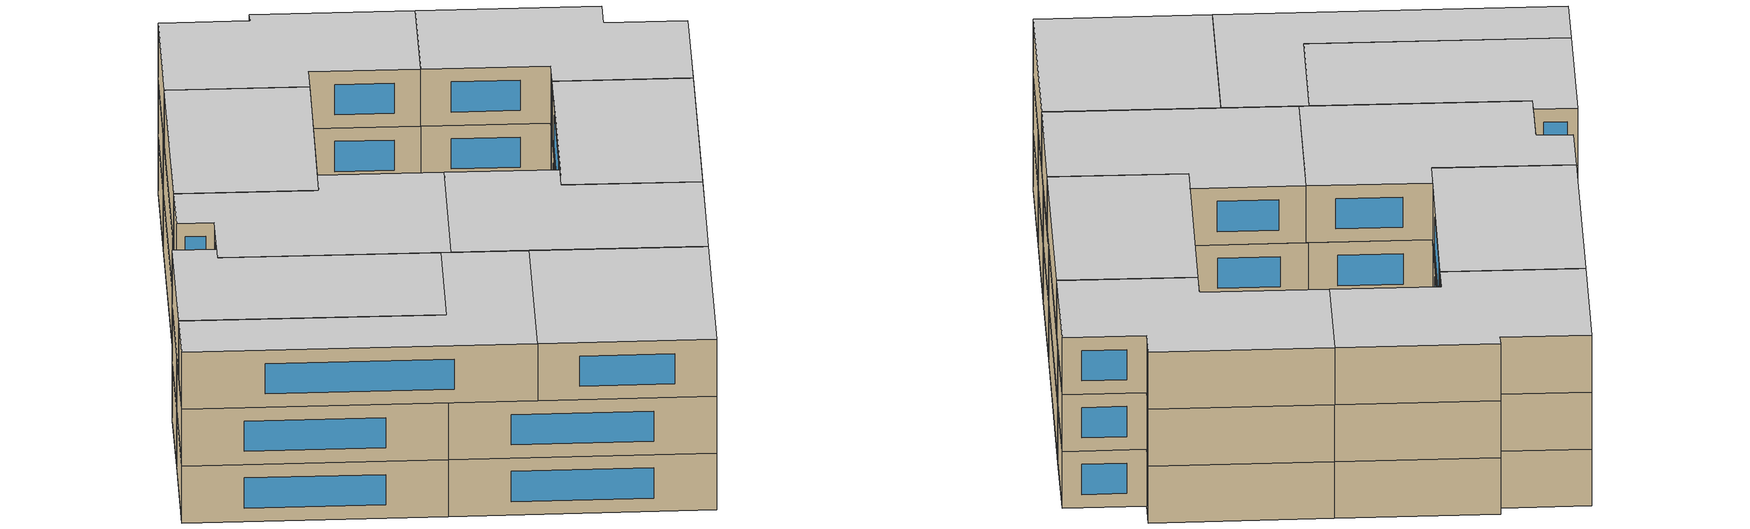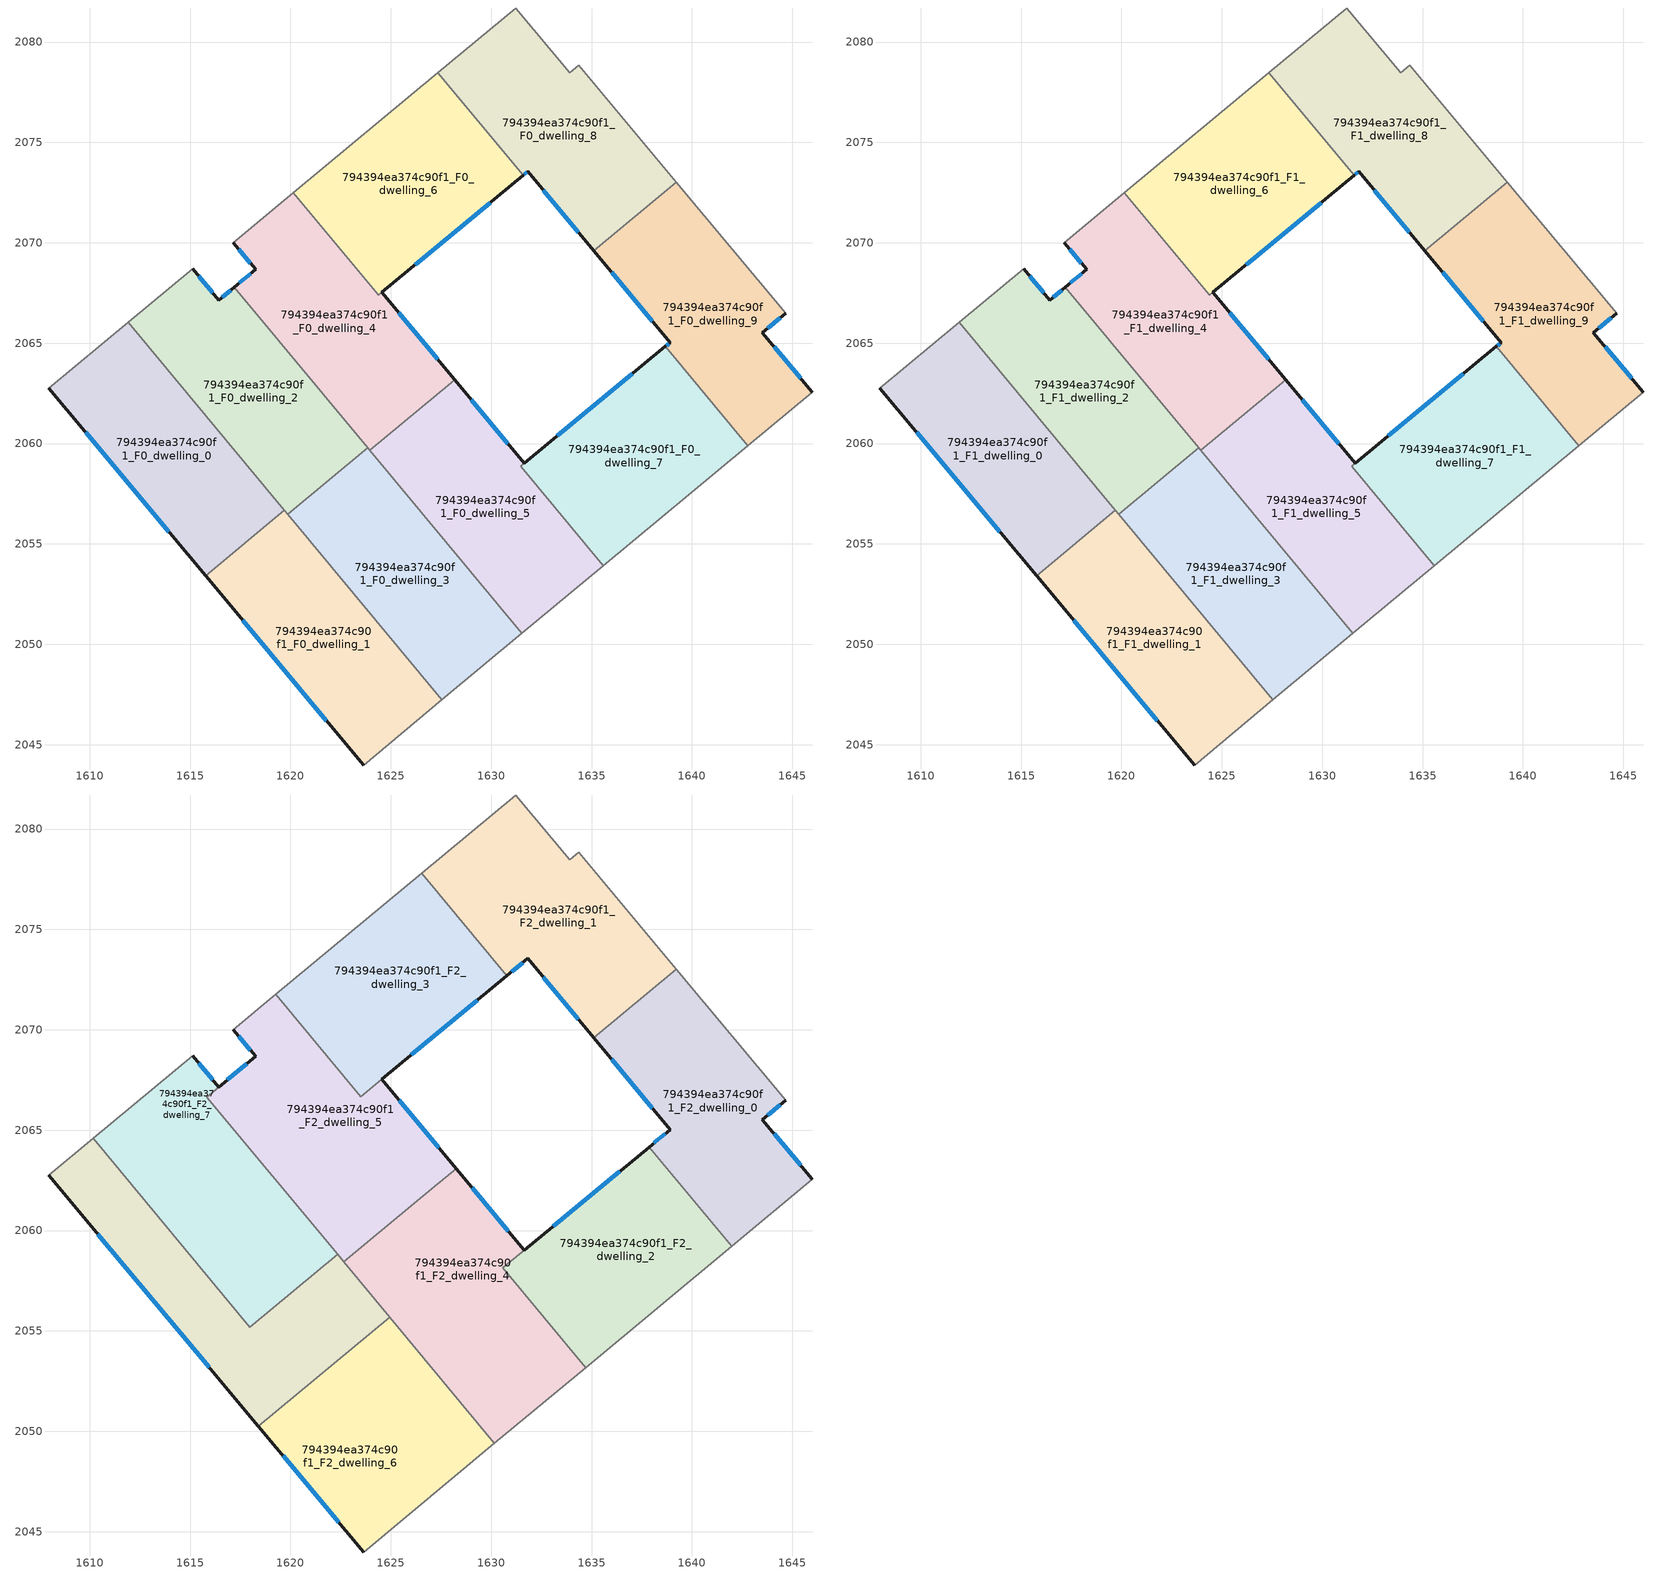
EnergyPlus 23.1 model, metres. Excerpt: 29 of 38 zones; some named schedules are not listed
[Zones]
794394ea374c90f1_F0_dwelling_0
 floor ground (EU_floor_Construction): 1611.92,2066.04 1619.7,2056.67 1615.78,2053.41 1607.96,2062.76 z0
 wall outside (EU_wall_Construction): 1607.96,2062.76 1615.78,2053.41 z0:3
 wall to 794394ea374c90f1_F0_dwelling_1 (EU_wall_Construction): 1615.78,2053.41 1619.7,2056.67 z0:3
 wall adiabatic (EU_wall_Construction): 1611.92,2066.04 1607.96,2062.76 z0:3
 wall to 794394ea374c90f1_F0_dwelling_2 (EU_wall_Construction): 1619.7,2056.67 1611.92,2066.04 z0:3
 window (EU_Window_Construction): 1609.8,2060.56 1613.94,2055.6 z0.7:2.3
794394ea374c90f1_F0_dwelling_1
 floor ground (EU_floor_Construction): 1619.7,2056.67 1627.54,2047.23 1623.64,2043.99 1615.78,2053.41 z0
 wall outside (EU_wall_Construction): 1615.78,2053.41 1623.64,2043.99 z0:3
 wall adiabatic (EU_wall_Construction): 1623.64,2043.99 1627.54,2047.23 z0:3
 wall to 794394ea374c90f1_F0_dwelling_3 (EU_wall_Construction): 1627.54,2047.23 1619.86,2056.48 z0:3
 wall to 794394ea374c90f1_F0_dwelling_2 (EU_wall_Construction): 1619.86,2056.48 1619.7,2056.67 z0:3
 window (EU_Window_Construction): 1617.62,2051.2 1621.8,2046.2 z0.7:2.3
794394ea374c90f1_F0_dwelling_2
 floor ground (EU_floor_Construction): 1617.21,2067.79 1623.85,2059.8 1619.86,2056.48 1611.92,2066.04 1615.12,2068.71 1616.43,2067.14 z0
 wall outside (EU_wall_Construction): 1617.21,2067.79 1616.43,2067.14 1615.12,2068.71 z0:3
 wall adiabatic (EU_wall_Construction): 1615.12,2068.71 1611.92,2066.04 z0:3
 wall to 794394ea374c90f1_F0_dwelling_3 (EU_wall_Construction): 1619.86,2056.48 1623.85,2059.8 z0:3
 wall to 794394ea374c90f1_F0_dwelling_4 (EU_wall_Construction): 1623.85,2059.8 1617.21,2067.79 z0:3
 window (EU_Window_Construction): 1616.12,2067.51 1615.43,2068.34 / 1617.03,2067.64 1616.61,2067.29 z0.7:2.3
794394ea374c90f1_F0_dwelling_3
 floor ground (EU_floor_Construction): 1623.85,2059.8 1631.53,2050.54 1627.54,2047.23 1619.86,2056.48 z0
 wall adiabatic (EU_wall_Construction): 1627.54,2047.23 1631.53,2050.54 z0:3
 wall to 794394ea374c90f1_F0_dwelling_5 (EU_wall_Construction): 1631.54,2050.54 1623.96,2059.66 z0:3
 wall to 794394ea374c90f1_F0_dwelling_4 (EU_wall_Construction): 1623.96,2059.66 1623.85,2059.8 z0:3
794394ea374c90f1_F0_dwelling_4
 floor ground (EU_floor_Construction): 1624.55,2067.54 1628.18,2063.17 1628.01,2063.03 1623.96,2059.66 1617.21,2067.79 1618.27,2068.67 1617.15,2070 1620.15,2072.49 1624.38,2067.4 z0
 wall outside (EU_wall_Construction): 1617.15,2070 1618.27,2068.67 1617.21,2067.79 / 1628.18,2063.17 1624.55,2067.54 z0:3
 wall adiabatic (EU_wall_Construction): 1620.15,2072.49 1617.15,2070 z0:3
 wall to 794394ea374c90f1_F0_dwelling_6 (EU_wall_Construction): 1624.55,2067.54 1624.38,2067.4 1620.15,2072.49 z0:3
 wall to 794394ea374c90f1_F0_dwelling_5 (EU_wall_Construction): 1628.01,2063.03 1628.18,2063.17 / 1623.96,2059.66 1628.01,2063.02 z0:3
 window (EU_Window_Construction): 1618.02,2068.47 1617.46,2068 / 1617.42,2069.69 1618,2068.99 / 1627.33,2064.2 1625.41,2066.51 z0.7:2.3
794394ea374c90f1_F0_dwelling_5
 floor ground (EU_floor_Construction): 1631.64,2059.01 1631.47,2058.87 1635.59,2053.91 1631.53,2050.54 1623.96,2059.66 1628.01,2063.02 1628.19,2063.17 z0
 wall outside (EU_wall_Construction): 1631.64,2059.01 1628.19,2063.17 z0:3
 wall to 794394ea374c90f1_F0_dwelling_7 (EU_wall_Construction): 1635.59,2053.91 1631.47,2058.87 1631.64,2059.01 z0:3
 wall adiabatic (EU_wall_Construction): 1631.53,2050.54 1635.59,2053.91 z0:3
 window (EU_Window_Construction): 1630.83,2059.99 1629,2062.19 z0.7:2.3
794394ea374c90f1_F0_dwelling_6
 floor ground (EU_floor_Construction): 1627.35,2078.48 1631.59,2073.37 1624.56,2067.54 1624.38,2067.4 1620.15,2072.49 z0
 wall outside (EU_wall_Construction): 1624.56,2067.54 1631.59,2073.37 z0:3
 wall adiabatic (EU_wall_Construction): 1627.35,2078.48 1620.15,2072.49 z0:3
 wall to 794394ea374c90f1_F0_dwelling_8 (EU_wall_Construction): 1631.59,2073.37 1627.35,2078.48 z0:3
 window (EU_Window_Construction): 1626.21,2068.91 1629.94,2072 z0.7:2.3
794394ea374c90f1_F0_dwelling_7
 floor ground (EU_floor_Construction): 1638.68,2064.83 1642.79,2059.89 1635.59,2053.91 1631.47,2058.87 z0
 wall outside (EU_wall_Construction): 1638.68,2064.83 1631.64,2059.01 z0:3
 wall to 794394ea374c90f1_F0_dwelling_9 (EU_wall_Construction): 1642.79,2059.89 1638.68,2064.83 z0:3
 wall adiabatic (EU_wall_Construction): 1635.59,2053.91 1642.79,2059.89 z0:3
 window (EU_Window_Construction): 1637.03,2063.47 1633.29,2060.38 z0.7:2.3
794394ea374c90f1_F0_dwelling_8
 floor ground (EU_floor_Construction): 1634.36,2078.84 1639.23,2073.01 1635.11,2069.59 1631.82,2073.55 1631.59,2073.37 1627.35,2078.48 1631.23,2081.7 1633.92,2078.47 z0
 wall outside (EU_wall_Construction): 1631.59,2073.37 1631.82,2073.55 1635.11,2069.59 z0:3
 wall to 794394ea374c90f1_F0_dwelling_9 (EU_wall_Construction): 1635.11,2069.59 1639.23,2073.01 z0:3
 wall adiabatic (EU_wall_Construction): 1639.23,2073.01 1634.36,2078.84 1633.92,2078.47 1631.23,2081.7 1627.35,2078.48 z0:3
 window (EU_Window_Construction): 1632.59,2072.62 1634.34,2070.52 / 1631.65,2073.41 1631.77,2073.51 z0.7:2.3
794394ea374c90f1_F0_dwelling_9
 floor ground (EU_floor_Construction): 1644.68,2066.48 1643.51,2065.51 1645.99,2062.55 1642.79,2059.89 1638.68,2064.83 1638.91,2065.03 1635.11,2069.59 1639.23,2073.01 z0
 wall outside (EU_wall_Construction): 1635.11,2069.59 1638.91,2065.03 1638.68,2064.83 / 1645.99,2062.55 1643.51,2065.51 1644.68,2066.48 z0:3
 wall adiabatic (EU_wall_Construction): 1642.79,2059.89 1645.99,2062.55 / 1644.68,2066.48 1639.23,2073.01 z0:3
 window (EU_Window_Construction): 1638.86,2064.98 1638.73,2064.88 / 1636,2068.52 1638.02,2066.1 / 1643.79,2065.74 1644.41,2066.26 / 1645.41,2063.24 1644.09,2064.82 z0.7:2.3
794394ea374c90f1_F1_dwelling_0
 floor to 794394ea374c90f1_F0_dwelling_0 (EU_floor_Construction): 1611.92,2066.04 1619.7,2056.67 1615.78,2053.41 1607.96,2062.76 z3
 wall outside (EU_wall_Construction): 1607.96,2062.76 1615.78,2053.41 z3:6
 wall to 794394ea374c90f1_F1_dwelling_1 (EU_wall_Construction): 1615.78,2053.41 1619.7,2056.67 z3:6
 wall adiabatic (EU_wall_Construction): 1611.92,2066.04 1607.96,2062.76 z3:6
 wall to 794394ea374c90f1_F1_dwelling_2 (EU_wall_Construction): 1619.7,2056.67 1611.92,2066.04 z3:6
 window (EU_Window_Construction): 1609.8,2060.56 1613.94,2055.6 z3.7:5.3
794394ea374c90f1_F1_dwelling_1
 floor to 794394ea374c90f1_F0_dwelling_1 (EU_floor_Construction): 1619.7,2056.67 1627.54,2047.23 1623.64,2043.99 1615.78,2053.41 z3
 wall outside (EU_wall_Construction): 1615.78,2053.41 1623.64,2043.99 z3:6
 wall adiabatic (EU_wall_Construction): 1623.64,2043.99 1627.54,2047.23 z3:6
 wall to 794394ea374c90f1_F1_dwelling_3 (EU_wall_Construction): 1627.54,2047.23 1619.86,2056.48 z3:6
 wall to 794394ea374c90f1_F1_dwelling_2 (EU_wall_Construction): 1619.86,2056.48 1619.7,2056.67 z3:6
 window (EU_Window_Construction): 1617.62,2051.2 1621.8,2046.2 z3.7:5.3
794394ea374c90f1_F1_dwelling_2
 floor to 794394ea374c90f1_F0_dwelling_2 (EU_floor_Construction): 1617.21,2067.79 1623.85,2059.8 1619.86,2056.48 1611.92,2066.04 1615.12,2068.71 1616.43,2067.14 z3
 wall outside (EU_wall_Construction): 1617.21,2067.79 1616.43,2067.14 1615.12,2068.71 z3:6
 wall adiabatic (EU_wall_Construction): 1615.12,2068.71 1611.92,2066.04 z3:6
 wall to 794394ea374c90f1_F1_dwelling_3 (EU_wall_Construction): 1619.86,2056.48 1623.85,2059.8 z3:6
 wall to 794394ea374c90f1_F1_dwelling_4 (EU_wall_Construction): 1623.85,2059.8 1617.21,2067.79 z3:6
 window (EU_Window_Construction): 1616.12,2067.51 1615.43,2068.34 / 1617.03,2067.64 1616.61,2067.29 z3.7:5.3
794394ea374c90f1_F1_dwelling_3
 floor to 794394ea374c90f1_F0_dwelling_3 (EU_floor_Construction): 1623.85,2059.8 1631.53,2050.54 1627.54,2047.23 1619.86,2056.48 z3
 wall adiabatic (EU_wall_Construction): 1627.54,2047.23 1631.53,2050.54 z3:6
 wall to 794394ea374c90f1_F1_dwelling_5 (EU_wall_Construction): 1631.54,2050.54 1623.96,2059.66 z3:6
 wall to 794394ea374c90f1_F1_dwelling_4 (EU_wall_Construction): 1623.96,2059.66 1623.85,2059.8 z3:6
794394ea374c90f1_F1_dwelling_4
 floor to 794394ea374c90f1_F0_dwelling_4 (EU_floor_Construction): 1624.55,2067.54 1628.18,2063.17 1628.01,2063.03 1623.96,2059.66 1617.21,2067.79 1618.27,2068.67 1617.15,2070 1620.15,2072.49 1624.38,2067.4 z3
 wall outside (EU_wall_Construction): 1617.15,2070 1618.27,2068.67 1617.21,2067.79 / 1628.18,2063.17 1624.55,2067.54 z3:6
 wall adiabatic (EU_wall_Construction): 1620.15,2072.49 1617.15,2070 z3:6
 wall to 794394ea374c90f1_F1_dwelling_6 (EU_wall_Construction): 1624.55,2067.54 1624.38,2067.4 1620.15,2072.49 z3:6
 wall to 794394ea374c90f1_F1_dwelling_5 (EU_wall_Construction): 1628.01,2063.03 1628.18,2063.17 / 1623.96,2059.66 1628.01,2063.02 z3:6
 window (EU_Window_Construction): 1618.02,2068.47 1617.46,2068 / 1617.42,2069.69 1618,2068.99 / 1627.33,2064.2 1625.41,2066.51 z3.7:5.3
794394ea374c90f1_F1_dwelling_5
 floor to 794394ea374c90f1_F0_dwelling_5 (EU_floor_Construction): 1631.64,2059.01 1631.47,2058.87 1635.59,2053.91 1631.53,2050.54 1623.96,2059.66 1628.01,2063.02 1628.19,2063.17 z3
 wall outside (EU_wall_Construction): 1631.64,2059.01 1628.19,2063.17 z3:6
 wall to 794394ea374c90f1_F1_dwelling_7 (EU_wall_Construction): 1635.59,2053.91 1631.47,2058.87 1631.64,2059.01 z3:6
 wall adiabatic (EU_wall_Construction): 1631.53,2050.54 1635.59,2053.91 z3:6
 window (EU_Window_Construction): 1630.83,2059.99 1629,2062.19 z3.7:5.3
794394ea374c90f1_F1_dwelling_6
 floor to 794394ea374c90f1_F0_dwelling_6 (EU_floor_Construction): 1627.35,2078.48 1631.59,2073.37 1624.38,2067.4 1620.15,2072.49 z3
 wall outside (EU_wall_Construction): 1624.56,2067.54 1631.59,2073.37 z3:6
 wall adiabatic (EU_wall_Construction): 1627.35,2078.48 1620.15,2072.49 z3:6
 wall to 794394ea374c90f1_F1_dwelling_8 (EU_wall_Construction): 1631.59,2073.37 1627.35,2078.48 z3:6
 window (EU_Window_Construction): 1626.21,2068.91 1629.94,2072 z3.7:5.3
 ceiling adiabatic (EU_roof_Construction): 1630.78,2072.69 1626.53,2077.8 1620.15,2072.49 1624.38,2067.4 z6
794394ea374c90f1_F1_dwelling_7
 floor to 794394ea374c90f1_F0_dwelling_7 (EU_floor_Construction): 1638.68,2064.83 1642.79,2059.89 1635.59,2053.91 1631.47,2058.87 z3
 wall outside (EU_wall_Construction): 1638.68,2064.83 1631.64,2059.01 z3:6
 wall to 794394ea374c90f1_F1_dwelling_9 (EU_wall_Construction): 1642.79,2059.89 1638.68,2064.83 z3:6
 wall adiabatic (EU_wall_Construction): 1635.59,2053.91 1642.79,2059.89 z3:6
 window (EU_Window_Construction): 1637.03,2063.47 1633.29,2060.38 z3.7:5.3
794394ea374c90f1_F1_dwelling_8
 floor to 794394ea374c90f1_F0_dwelling_8 (EU_floor_Construction): 1634.36,2078.84 1639.23,2073.01 1635.11,2069.59 1631.82,2073.55 1631.59,2073.37 1627.35,2078.48 1631.23,2081.7 1633.92,2078.47 z3
 wall outside (EU_wall_Construction): 1631.59,2073.37 1631.82,2073.55 1635.11,2069.59 z3:6
 wall to 794394ea374c90f1_F1_dwelling_9 (EU_wall_Construction): 1635.11,2069.59 1639.23,2073.01 z3:6
 wall adiabatic (EU_wall_Construction): 1639.23,2073.01 1634.36,2078.84 1633.92,2078.47 1631.23,2081.7 1627.35,2078.48 z3:6
 window (EU_Window_Construction): 1632.59,2072.62 1634.34,2070.52 / 1631.65,2073.41 1631.77,2073.51 z3.7:5.3
794394ea374c90f1_F1_dwelling_9
 floor to 794394ea374c90f1_F0_dwelling_9 (EU_floor_Construction): 1644.68,2066.48 1643.51,2065.51 1645.99,2062.55 1642.79,2059.89 1638.68,2064.83 1638.91,2065.03 1635.11,2069.59 1639.23,2073.01 z3
 wall outside (EU_wall_Construction): 1635.11,2069.59 1638.91,2065.03 1638.68,2064.83 / 1645.99,2062.55 1643.51,2065.51 1644.68,2066.48 z3:6
 wall adiabatic (EU_wall_Construction): 1642.79,2059.89 1645.99,2062.55 / 1644.68,2066.48 1639.23,2073.01 z3:6
 window (EU_Window_Construction): 1638.86,2064.98 1638.73,2064.88 / 1636,2068.52 1638.02,2066.1 / 1643.79,2065.74 1644.41,2066.26 / 1645.41,2063.24 1644.09,2064.82 z3.7:5.3
794394ea374c90f1_F2_dwelling_0
 floor to 794394ea374c90f1_F1_dwelling_9 (EU_floor_Construction): 1644.68,2066.48 1643.51,2065.51 1645.99,2062.55 1642.79,2059.89 1638.68,2064.83 1638.91,2065.03 1635.11,2069.59 1639.23,2073.01 z6
 floor to 794394ea374c90f1_F1_dwelling_8 (EU_floor_Construction): 1639.21,2073.03 1639.23,2073.01 1635.11,2069.59 1635.1,2069.61 z6
 floor to 794394ea374c90f1_F1_dwelling_7 (EU_floor_Construction): 1638.68,2064.83 1642.79,2059.89 1641.97,2059.21 1637.86,2064.16 z6
 wall outside (EU_wall_Construction): 1645.99,2062.55 1643.51,2065.51 1644.68,2066.48 / 1635.1,2069.61 1638.91,2065.03 1637.86,2064.16 z6:9
 wall adiabatic (EU_wall_Construction): 1641.97,2059.21 1645.99,2062.55 / 1644.68,2066.48 1639.21,2073.03 z6:9
 wall to 794394ea374c90f1_F2_dwelling_2 (EU_wall_Construction): 1637.86,2064.16 1641.97,2059.21 z6:9
 wall to 794394ea374c90f1_F2_dwelling_1 (EU_wall_Construction): 1639.21,2073.03 1635.1,2069.61 z6:9
 window (EU_Window_Construction): 1645.41,2063.24 1644.09,2064.82 / 1638.66,2064.82 1638.11,2064.36 / 1635.99,2068.53 1638.02,2066.1 / 1643.79,2065.74 1644.41,2066.26 z6.7:8.3
 ceiling to 794394ea374c90f1_F3_dwelling_0 (EU_floor_Construction): 1645.99,2062.55 1643.51,2065.51 1644.68,2066.48 1639.21,2073.03 1635.1,2069.61 1638.91,2065.03 1637.86,2064.16 1641.97,2059.21 z9
794394ea374c90f1_F2_dwelling_1
 floor to 794394ea374c90f1_F1_dwelling_8 (EU_floor_Construction): 1634.36,2078.84 1639.21,2073.03 1635.1,2069.61 1631.82,2073.55 1631.59,2073.37 1627.35,2078.48 1631.23,2081.7 1633.92,2078.47 z6
 floor to 794394ea374c90f1_F1_dwelling_6 (EU_floor_Construction): 1627.35,2078.48 1631.59,2073.37 1630.78,2072.69 1626.53,2077.8 z6
 wall outside (EU_wall_Construction): 1630.78,2072.69 1631.82,2073.55 1635.1,2069.61 z6:9
 wall to 794394ea374c90f1_F2_dwelling_3 (EU_wall_Construction): 1626.53,2077.8 1630.78,2072.69 z6:9
 wall adiabatic (EU_wall_Construction): 1639.21,2073.03 1634.36,2078.84 1633.92,2078.47 1631.23,2081.7 1626.53,2077.8 z6:9
 window (EU_Window_Construction): 1632.59,2072.63 1634.33,2070.54 / 1631.02,2072.89 1631.58,2073.35 z6.7:8.3
 ceiling to 794394ea374c90f1_F3_dwelling_1 (EU_floor_Construction): 1639.21,2073.03 1634.36,2078.84 1633.92,2078.47 1631.23,2081.7 1626.53,2077.8 1630.78,2072.69 1631.82,2073.55 1635.1,2069.61 z9
794394ea374c90f1_F2_dwelling_2
 floor to 794394ea374c90f1_F1_dwelling_7 (EU_floor_Construction): 1637.86,2064.16 1641.97,2059.21 1635.59,2053.91 1631.47,2058.87 z6
 floor to 794394ea374c90f1_F1_dwelling_5 (EU_floor_Construction): 1631.47,2058.87 1635.59,2053.91 1634.7,2053.17 1630.58,2058.14 z6
 wall outside (EU_wall_Construction): 1637.86,2064.16 1631.64,2059.01 z6:9
 wall adiabatic (EU_wall_Construction): 1634.7,2053.17 1641.97,2059.21 z6:9
 wall to 794394ea374c90f1_F2_dwelling_4 (EU_wall_Construction): 1631.64,2059.01 1630.58,2058.14 1634.7,2053.17 z6:9
 window (EU_Window_Construction): 1636.4,2062.95 1633.1,2060.22 z6.7:8.3
 ceiling to 794394ea374c90f1_F3_dwelling_2 (EU_floor_Construction): 1641.97,2059.21 1637.86,2064.16 1630.58,2058.14 1634.7,2053.17 z9
794394ea374c90f1_F2_dwelling_3
 floor to 794394ea374c90f1_F1_dwelling_4 (EU_floor_Construction): 1620.15,2072.49 1624.38,2067.4 1623.5,2066.67 1619.27,2071.76 z6
 floor adiabatic (EU_floor_Construction): 1626.53,2077.8 1630.78,2072.69 1624.38,2067.4 1620.15,2072.49 z6
 wall outside (EU_wall_Construction): 1624.56,2067.54 1630.78,2072.69 z6:9
 wall adiabatic (EU_wall_Construction): 1626.53,2077.8 1619.27,2071.76 z6:9
 wall to 794394ea374c90f1_F2_dwelling_5 (EU_wall_Construction): 1623.5,2066.67 1624.55,2067.54 / 1619.27,2071.76 1623.49,2066.67 z6:9
 window (EU_Window_Construction): 1626.02,2068.75 1629.32,2071.48 z6.7:8.3
 ceiling to 794394ea374c90f1_F3_dwelling_3 (EU_floor_Construction): 1630.78,2072.69 1626.53,2077.8 1619.27,2071.76 1623.49,2066.67 z9
794394ea374c90f1_F2_dwelling_4
 floor to 794394ea374c90f1_F1_dwelling_3 (EU_floor_Construction): 1624.03,2059.58 1631.53,2050.54 1630.16,2049.4 1622.66,2058.44 z6
 floor to 794394ea374c90f1_F1_dwelling_5 (EU_floor_Construction): 1631.64,2059.01 1630.58,2058.14 1634.7,2053.17 1631.53,2050.54 1624.03,2059.58 1628.25,2063.09 z6
 wall outside (EU_wall_Construction): 1631.64,2059.01 1628.26,2063.08 z6:9
 wall adiabatic (EU_wall_Construction): 1630.16,2049.4 1634.7,2053.17 z6:9
 wall to 794394ea374c90f1_F2_dwelling_6 (EU_wall_Construction): 1624.94,2055.69 1630.16,2049.4 z6:9
 wall to 794394ea374c90f1_F2_dwelling_5 (EU_wall_Construction): 1627.19,2062.21 1622.66,2058.44 / 1628.25,2063.09 1627.2,2062.21 z6:9
 wall to 794394ea374c90f1_F2_dwelling_8 (EU_wall_Construction): 1622.66,2058.44 1624.94,2055.69 z6:9
 window (EU_Window_Construction): 1630.85,2059.97 1629.05,2062.13 z6.7:8.3
 ceiling to 794394ea374c90f1_F3_dwelling_4 (EU_floor_Construction): 1634.7,2053.17 1630.58,2058.14 1631.64,2059.01 1628.26,2063.08 1622.66,2058.44 1630.16,2049.4 z9
794394ea374c90f1_F2_dwelling_5
 floor to 794394ea374c90f1_F1_dwelling_4 (EU_floor_Construction): 1624.55,2067.54 1628.18,2063.17 1628.01,2063.03 1623.96,2059.66 1617.21,2067.79 1618.27,2068.67 1617.15,2070 1619.27,2071.76 1623.5,2066.67 1624.38,2067.4 z6
 floor to 794394ea374c90f1_F1_dwelling_2 (EU_floor_Construction): 1617.21,2067.79 1623.85,2059.8 1622.48,2058.66 1615.84,2066.65 z6
 floor to 794394ea374c90f1_F1_dwelling_5 (EU_floor_Construction): 1628.19,2063.17 1628.25,2063.09 1624.03,2059.58 1623.96,2059.66 1628.01,2063.02 z6
 floor to 794394ea374c90f1_F1_dwelling_3 (EU_floor_Construction): 1623.85,2059.8 1624.03,2059.58 1622.66,2058.44 1622.48,2058.66 z6
 wall outside (EU_wall_Construction): 1617.15,2070 1618.27,2068.67 1616.43,2067.14 / 1628.25,2063.09 1624.55,2067.54 z6:9
 wall adiabatic (EU_wall_Construction): 1619.27,2071.76 1617.15,2070 z6:9
 wall to 794394ea374c90f1_F2_dwelling_7 (EU_wall_Construction): 1616.43,2067.14 1615.84,2066.65 1622.35,2058.81 z6:9
 wall to 794394ea374c90f1_F2_dwelling_8 (EU_wall_Construction): 1622.35,2058.81 1622.66,2058.44 z6:9
 window (EU_Window_Construction): 1617.42,2069.69 1618,2068.99 / 1627.38,2064.13 1625.42,2066.49 / 1617.83,2068.31 1616.86,2067.5 z6.7:8.3
 ceiling to 794394ea374c90f1_F3_dwelling_5 (EU_floor_Construction): 1628.25,2063.09 1624.55,2067.54 1623.5,2066.67 1619.27,2071.76 1617.15,2070 1618.27,2068.67 1615.84,2066.65 1622.66,2058.44 z9
794394ea374c90f1_F2_dwelling_6
 floor to 794394ea374c90f1_F1_dwelling_1 (EU_floor_Construction): 1622.32,2053.52 1627.54,2047.23 1623.64,2043.99 1618.4,2050.26 z6
 floor to 794394ea374c90f1_F1_dwelling_3 (EU_floor_Construction): 1624.94,2055.69 1630.16,2049.4 1627.54,2047.23 1622.32,2053.52 z6
 wall outside (EU_wall_Construction): 1618.4,2050.26 1623.64,2043.99 z6:9
 wall to 794394ea374c90f1_F2_dwelling_8 (EU_wall_Construction): 1624.94,2055.69 1618.4,2050.26 z6:9
 wall adiabatic (EU_wall_Construction): 1623.64,2043.99 1630.16,2049.4 z6:9
 window (EU_Window_Construction): 1619.63,2048.79 1622.41,2045.46 z6.7:8.3
 ceiling to 794394ea374c90f1_F3_dwelling_6 (EU_floor_Construction): 1630.16,2049.4 1624.94,2055.69 1618.4,2050.26 1623.64,2043.99 z9
794394ea374c90f1_F2_dwelling_7
 floor to 794394ea374c90f1_F1_dwelling_2 (EU_floor_Construction): 1616.43,2067.14 1615.84,2066.65 1622.35,2058.81 1619.73,2056.63 1611.92,2066.04 1615.12,2068.71 z6
 floor to 794394ea374c90f1_F1_dwelling_0 (EU_floor_Construction): 1611.92,2066.04 1619.7,2056.67 1617.96,2055.22 1610.17,2064.59 z6
 floor to 794394ea374c90f1_F1_dwelling_1 (EU_floor_Construction): 1619.7,2056.67 1619.73,2056.63 1617.98,2055.18 1617.96,2055.22 z6
 wall outside (EU_wall_Construction): 1616.43,2067.14 1615.12,2068.71 z6:9
 wall adiabatic (EU_wall_Construction): 1615.12,2068.71 1610.17,2064.59 z6:9
 wall to 794394ea374c90f1_F2_dwelling_8 (EU_wall_Construction): 1610.17,2064.59 1617.98,2055.18 1622.35,2058.81 z6:9
 window (EU_Window_Construction): 1616.12,2067.51 1615.43,2068.34 z6.7:8.3
 ceiling to 794394ea374c90f1_F3_dwelling_7 (EU_floor_Construction): 1622.35,2058.81 1615.84,2066.65 1616.43,2067.14 1615.12,2068.71 1610.17,2064.59 1617.98,2055.18 z9
794394ea374c90f1_F2_dwelling_8
 floor to 794394ea374c90f1_F1_dwelling_0 (EU_floor_Construction): 1610.17,2064.59 1617.96,2055.22 1615.78,2053.41 1607.96,2062.76 z6
 floor to 794394ea374c90f1_F1_dwelling_1 (EU_floor_Construction): 1619.73,2056.63 1622.32,2053.52 1618.4,2050.26 1615.78,2053.41 1617.96,2055.22 1617.98,2055.18 z6
 floor to 794394ea374c90f1_F1_dwelling_3 (EU_floor_Construction): 1622.48,2058.66 1624.94,2055.69 1622.32,2053.52 1619.86,2056.48 z6
 floor to 794394ea374c90f1_F1_dwelling_2 (EU_floor_Construction): 1622.35,2058.81 1622.48,2058.66 1619.86,2056.48 1619.73,2056.63 z6
 wall outside (EU_wall_Construction): 1607.96,2062.76 1618.4,2050.26 z6:9
 wall adiabatic (EU_wall_Construction): 1610.17,2064.59 1607.96,2062.76 z6:9
 window (EU_Window_Construction): 1610.41,2059.82 1615.95,2053.2 z6.7:8.3
 ceiling to 794394ea374c90f1_F3_dwelling_8 (EU_floor_Construction): 1624.94,2055.69 1622.35,2058.81 1617.98,2055.18 1610.17,2064.59 1607.96,2062.76 1618.4,2050.26 z9
[Building]
EU S2 Campaign: North Axis=0; Terrain=City; Solar Distribution=FullExterior
[Site:Location]
Budapest.Ferenc.Liszt.Intl.AP: Latitude=47.437; Longitude=19.256; Time Zone=1; Elevation=185
[SizingPeriod:WeatherFileDays]
AnnualSizingPeriod: Begin Month=1; Begin Day of Month=1; End Month=12; End Day of Month=31; Day of Week for Start Day=Monday; Use Weather File Daylight Saving Period=No; Use Weather File Rain and Snow Indicators=No
[MATERIAL]
EU_InternalMass_Material: Roughness=MediumRough; Thickness=0.1; Conductivity=1; Density=1800; Specific Heat=900; Thermal Absorptance=0.9; Solar Absorptance=0.7; Visible Absorptance=0.7
[MATERIAL:NOMASS] Roughness=MediumRough; Thermal Absorptance=0.9; Solar Absorptance=0.7; Visible Absorptance=0.7
Name | Thermal Resistance
EU_wall_NoMass | 0.832559
EU_roof_NoMass | 1.39638
EU_floor_NoMass | 0.872794
[WINDOWMATERIAL:SIMPLEGLAZINGSYSTEM]
EU_Window_SimpleGlazing: UFactor=2.79869; Solar Heat Gain Coefficient=0.75; Visible Transmittance=0.75
[CONSTRUCTION]
EU_wall_Construction: EU_wall_NoMass
EU_roof_Construction: EU_roof_NoMass
EU_floor_Construction: EU_floor_NoMass
EU_Window_Construction: EU_Window_SimpleGlazing
EU_InternalMass_Construction: EU_InternalMass_Material
[ZONE] Type=1; Multiplier=1; Ceiling Height=autocalculate; Floor Area=autocalculate; Part of Total Floor Area=Yes
Name | Volume
794394ea374c90f1_F0_dwelling_0; 794394ea374c90f1_F1_dwelling_0 | 187.271
794394ea374c90f1_F2_dwelling_0 | 208.094
794394ea374c90f1_F0_dwelling_1; 794394ea374c90f1_F1_dwelling_1 | 187.288
794394ea374c90f1_F2_dwelling_1 | 208.108
794394ea374c90f1_F0_dwelling_2; 794394ea374c90f1_F1_dwelling_2 | 187.292
794394ea374c90f1_F2_dwelling_2 | 182.578
794394ea374c90f1_F0_dwelling_3; 794394ea374c90f1_F1_dwelling_3 | 187.308
794394ea374c90f1_F2_dwelling_3 | 187.926
794394ea374c90f1_F0_dwelling_4; 794394ea374c90f1_F1_dwelling_4 | 191.056
794394ea374c90f1_F2_dwelling_4 | 229.909
794394ea374c90f1_F0_dwelling_5; 794394ea374c90f1_F1_dwelling_5 | 190.942
794394ea374c90f1_F2_dwelling_5 | 227.186
794394ea374c90f1_F0_dwelling_6 | 186.253
794394ea374c90f1_F1_dwelling_6 | 186.19
794394ea374c90f1_F2_dwelling_6 | 208.115
794394ea374c90f1_F0_dwelling_7; 794394ea374c90f1_F1_dwelling_7 | 180.864
794394ea374c90f1_F2_dwelling_7 | 212.817
794394ea374c90f1_F0_dwelling_8; 794394ea374c90f1_F1_dwelling_8 | 187.283
794394ea374c90f1_F2_dwelling_8 | 208.084
794394ea374c90f1_F0_dwelling_9; 794394ea374c90f1_F1_dwelling_9 | 187.28
[INTERNALMASS] Construction=EU_InternalMass_Construction
Name | Zone or ZoneList | Surface Area
794394ea374c90f1_F0_dwelling_0_EU_InternalMass | 794394ea374c90f1_F0_dwelling_0 | 62.4238
794394ea374c90f1_F0_dwelling_1_EU_InternalMass | 794394ea374c90f1_F0_dwelling_1 | 62.4295
794394ea374c90f1_F0_dwelling_2_EU_InternalMass | 794394ea374c90f1_F0_dwelling_2 | 62.4308
794394ea374c90f1_F0_dwelling_3_EU_InternalMass | 794394ea374c90f1_F0_dwelling_3 | 62.4357
794394ea374c90f1_F0_dwelling_4_EU_InternalMass | 794394ea374c90f1_F0_dwelling_4 | 63.6897
794394ea374c90f1_F0_dwelling_5_EU_InternalMass | 794394ea374c90f1_F0_dwelling_5 | 63.6499
794394ea374c90f1_F0_dwelling_6_EU_InternalMass | 794394ea374c90f1_F0_dwelling_6 | 62.0861
794394ea374c90f1_F0_dwelling_7_EU_InternalMass | 794394ea374c90f1_F0_dwelling_7 | 60.2876
794394ea374c90f1_F0_dwelling_8_EU_InternalMass | 794394ea374c90f1_F0_dwelling_8 | 62.4277
794394ea374c90f1_F0_dwelling_9_EU_InternalMass | 794394ea374c90f1_F0_dwelling_9 | 62.4265
794394ea374c90f1_F1_dwelling_0_EU_InternalMass | 794394ea374c90f1_F1_dwelling_0 | 62.4238
794394ea374c90f1_F1_dwelling_1_EU_InternalMass | 794394ea374c90f1_F1_dwelling_1 | 62.4295
794394ea374c90f1_F1_dwelling_2_EU_InternalMass | 794394ea374c90f1_F1_dwelling_2 | 62.4308
794394ea374c90f1_F1_dwelling_3_EU_InternalMass | 794394ea374c90f1_F1_dwelling_3 | 62.4357
794394ea374c90f1_F1_dwelling_4_EU_InternalMass | 794394ea374c90f1_F1_dwelling_4 | 63.6897
794394ea374c90f1_F1_dwelling_5_EU_InternalMass | 794394ea374c90f1_F1_dwelling_5 | 63.6499
794394ea374c90f1_F1_dwelling_6_EU_InternalMass | 794394ea374c90f1_F1_dwelling_6 | 62.0861
794394ea374c90f1_F1_dwelling_7_EU_InternalMass | 794394ea374c90f1_F1_dwelling_7 | 60.2876
794394ea374c90f1_F1_dwelling_8_EU_InternalMass | 794394ea374c90f1_F1_dwelling_8 | 62.4277
794394ea374c90f1_F1_dwelling_9_EU_InternalMass | 794394ea374c90f1_F1_dwelling_9 | 62.4265
794394ea374c90f1_F2_dwelling_0_EU_InternalMass | 794394ea374c90f1_F2_dwelling_0 | 69.3648
794394ea374c90f1_F2_dwelling_1_EU_InternalMass | 794394ea374c90f1_F2_dwelling_1 | 69.3677
794394ea374c90f1_F2_dwelling_2_EU_InternalMass | 794394ea374c90f1_F2_dwelling_2 | 60.8647
794394ea374c90f1_F2_dwelling_3_EU_InternalMass | 794394ea374c90f1_F2_dwelling_3 | 62.6424
794394ea374c90f1_F2_dwelling_4_EU_InternalMass | 794394ea374c90f1_F2_dwelling_4 | 76.638
794394ea374c90f1_F2_dwelling_5_EU_InternalMass | 794394ea374c90f1_F2_dwelling_5 | 75.7378
794394ea374c90f1_F2_dwelling_6_EU_InternalMass | 794394ea374c90f1_F2_dwelling_6 | 69.3712
794394ea374c90f1_F2_dwelling_7_EU_InternalMass | 794394ea374c90f1_F2_dwelling_7 | 70.9389
794394ea374c90f1_F2_dwelling_8_EU_InternalMass | 794394ea374c90f1_F2_dwelling_8 | 69.3615
[OTHEREQUIPMENT] Fuel Type=Electricity; Design Level Calculation Method=Watts/Area; Power per Zone Floor Area=1; Fraction Latent=0; Fraction Radiant=0; Fraction Lost=0; Carbon Dioxide Generation Rate=0; EndUse Subcategory=EU_Step8_InternalGains
Name | Zone or ZoneList or Space or SpaceList | Schedule
EU_Step8_InternalGain_794394ea374c90f1_F0_dwelling_0_f000 | 794394ea374c90f1_F0_dwelling_0 | EU_Step8_GainSchedule_794394ea374c90f1_F0_dwelling_0_f000
EU_Step8_InternalGain_794394ea374c90f1_F0_dwelling_1_f000 | 794394ea374c90f1_F0_dwelling_1 | EU_Step8_GainSchedule_794394ea374c90f1_F0_dwelling_1_f000
EU_Step8_InternalGain_794394ea374c90f1_F0_dwelling_2_f000 | 794394ea374c90f1_F0_dwelling_2 | EU_Step8_GainSchedule_794394ea374c90f1_F0_dwelling_2_f000
EU_Step8_InternalGain_794394ea374c90f1_F0_dwelling_3_f000 | 794394ea374c90f1_F0_dwelling_3 | EU_Step8_GainSchedule_794394ea374c90f1_F0_dwelling_3_f000
EU_Step8_InternalGain_794394ea374c90f1_F0_dwelling_4_f000 | 794394ea374c90f1_F0_dwelling_4 | EU_Step8_GainSchedule_794394ea374c90f1_F0_dwelling_4_f000
EU_Step8_InternalGain_794394ea374c90f1_F0_dwelling_5_f000 | 794394ea374c90f1_F0_dwelling_5 | EU_Step8_GainSchedule_794394ea374c90f1_F0_dwelling_5_f000
EU_Step8_InternalGain_794394ea374c90f1_F0_dwelling_6_f000 | 794394ea374c90f1_F0_dwelling_6 | EU_Step8_GainSchedule_794394ea374c90f1_F0_dwelling_6_f000
EU_Step8_InternalGain_794394ea374c90f1_F0_dwelling_7_f000 | 794394ea374c90f1_F0_dwelling_7 | EU_Step8_GainSchedule_794394ea374c90f1_F0_dwelling_7_f000
EU_Step8_InternalGain_794394ea374c90f1_F0_dwelling_8_f000 | 794394ea374c90f1_F0_dwelling_8 | EU_Step8_GainSchedule_794394ea374c90f1_F0_dwelling_8_f000
EU_Step8_InternalGain_794394ea374c90f1_F0_dwelling_9_f000 | 794394ea374c90f1_F0_dwelling_9 | EU_Step8_GainSchedule_794394ea374c90f1_F0_dwelling_9_f000
EU_Step8_InternalGain_794394ea374c90f1_F1_dwelling_0_f000 | 794394ea374c90f1_F1_dwelling_0 | EU_Step8_GainSchedule_794394ea374c90f1_F1_dwelling_0_f000
EU_Step8_InternalGain_794394ea374c90f1_F1_dwelling_1_f000 | 794394ea374c90f1_F1_dwelling_1 | EU_Step8_GainSchedule_794394ea374c90f1_F1_dwelling_1_f000
EU_Step8_InternalGain_794394ea374c90f1_F1_dwelling_2_f000 | 794394ea374c90f1_F1_dwelling_2 | EU_Step8_GainSchedule_794394ea374c90f1_F1_dwelling_2_f000
EU_Step8_InternalGain_794394ea374c90f1_F1_dwelling_3_f000 | 794394ea374c90f1_F1_dwelling_3 | EU_Step8_GainSchedule_794394ea374c90f1_F1_dwelling_3_f000
EU_Step8_InternalGain_794394ea374c90f1_F1_dwelling_4_f000 | 794394ea374c90f1_F1_dwelling_4 | EU_Step8_GainSchedule_794394ea374c90f1_F1_dwelling_4_f000
EU_Step8_InternalGain_794394ea374c90f1_F1_dwelling_5_f000 | 794394ea374c90f1_F1_dwelling_5 | EU_Step8_GainSchedule_794394ea374c90f1_F1_dwelling_5_f000
EU_Step8_InternalGain_794394ea374c90f1_F1_dwelling_6_f000 | 794394ea374c90f1_F1_dwelling_6 | EU_Step8_GainSchedule_794394ea374c90f1_F1_dwelling_6_f000
EU_Step8_InternalGain_794394ea374c90f1_F1_dwelling_7_f000 | 794394ea374c90f1_F1_dwelling_7 | EU_Step8_GainSchedule_794394ea374c90f1_F1_dwelling_7_f000
EU_Step8_InternalGain_794394ea374c90f1_F1_dwelling_8_f000 | 794394ea374c90f1_F1_dwelling_8 | EU_Step8_GainSchedule_794394ea374c90f1_F1_dwelling_8_f000
EU_Step8_InternalGain_794394ea374c90f1_F1_dwelling_9_f000 | 794394ea374c90f1_F1_dwelling_9 | EU_Step8_GainSchedule_794394ea374c90f1_F1_dwelling_9_f000
EU_Step8_InternalGain_794394ea374c90f1_F2_dwelling_0_f000 | 794394ea374c90f1_F2_dwelling_0 | EU_Step8_GainSchedule_794394ea374c90f1_F2_dwelling_0_f000
EU_Step8_InternalGain_794394ea374c90f1_F2_dwelling_1_f000 | 794394ea374c90f1_F2_dwelling_1 | EU_Step8_GainSchedule_794394ea374c90f1_F2_dwelling_1_f000
EU_Step8_InternalGain_794394ea374c90f1_F2_dwelling_2_f000 | 794394ea374c90f1_F2_dwelling_2 | EU_Step8_GainSchedule_794394ea374c90f1_F2_dwelling_2_f000
EU_Step8_InternalGain_794394ea374c90f1_F2_dwelling_3_f000 | 794394ea374c90f1_F2_dwelling_3 | EU_Step8_GainSchedule_794394ea374c90f1_F2_dwelling_3_f000
EU_Step8_InternalGain_794394ea374c90f1_F2_dwelling_4_f000 | 794394ea374c90f1_F2_dwelling_4 | EU_Step8_GainSchedule_794394ea374c90f1_F2_dwelling_4_f000
EU_Step8_InternalGain_794394ea374c90f1_F2_dwelling_5_f000 | 794394ea374c90f1_F2_dwelling_5 | EU_Step8_GainSchedule_794394ea374c90f1_F2_dwelling_5_f000
EU_Step8_InternalGain_794394ea374c90f1_F2_dwelling_6_f000 | 794394ea374c90f1_F2_dwelling_6 | EU_Step8_GainSchedule_794394ea374c90f1_F2_dwelling_6_f000
EU_Step8_InternalGain_794394ea374c90f1_F2_dwelling_7_f000 | 794394ea374c90f1_F2_dwelling_7 | EU_Step8_GainSchedule_794394ea374c90f1_F2_dwelling_7_f000
EU_Step8_InternalGain_794394ea374c90f1_F2_dwelling_8_f000 | 794394ea374c90f1_F2_dwelling_8 | EU_Step8_GainSchedule_794394ea374c90f1_F2_dwelling_8_f000
[ZONEVENTILATION:DESIGNFLOWRATE] Schedule=EU_AlwaysOn; Design Flow Rate Calculation Method=AirChanges/Hour; Air Changes per Hour=0.475469; Ventilation Type=Natural; Fan Pressure Rise=0; Fan Total Efficiency=1; Constant Term Coefficient=1; Temperature Term Coefficient=0; Velocity Term Coefficient=0; Velocity Squared Term Coefficient=0; Minimum Indoor Temperature=-100; Maximum Indoor Temperature=100; Delta Temperature=-100; Minimum Outdoor Temperature=-100; Maximum Outdoor Temperature=100; Maximum Wind Speed=40
Name | Zone or ZoneList or Space or SpaceList
EU_ConstantAir_794394ea374c90f1_F0_dwelling_0 | 794394ea374c90f1_F0_dwelling_0
EU_ConstantAir_794394ea374c90f1_F0_dwelling_1 | 794394ea374c90f1_F0_dwelling_1
EU_ConstantAir_794394ea374c90f1_F0_dwelling_2 | 794394ea374c90f1_F0_dwelling_2
EU_ConstantAir_794394ea374c90f1_F0_dwelling_3 | 794394ea374c90f1_F0_dwelling_3
EU_ConstantAir_794394ea374c90f1_F0_dwelling_4 | 794394ea374c90f1_F0_dwelling_4
EU_ConstantAir_794394ea374c90f1_F0_dwelling_5 | 794394ea374c90f1_F0_dwelling_5
EU_ConstantAir_794394ea374c90f1_F0_dwelling_6 | 794394ea374c90f1_F0_dwelling_6
EU_ConstantAir_794394ea374c90f1_F0_dwelling_7 | 794394ea374c90f1_F0_dwelling_7
EU_ConstantAir_794394ea374c90f1_F0_dwelling_8 | 794394ea374c90f1_F0_dwelling_8
EU_ConstantAir_794394ea374c90f1_F0_dwelling_9 | 794394ea374c90f1_F0_dwelling_9
EU_ConstantAir_794394ea374c90f1_F1_dwelling_0 | 794394ea374c90f1_F1_dwelling_0
EU_ConstantAir_794394ea374c90f1_F1_dwelling_1 | 794394ea374c90f1_F1_dwelling_1
EU_ConstantAir_794394ea374c90f1_F1_dwelling_2 | 794394ea374c90f1_F1_dwelling_2
EU_ConstantAir_794394ea374c90f1_F1_dwelling_3 | 794394ea374c90f1_F1_dwelling_3
EU_ConstantAir_794394ea374c90f1_F1_dwelling_4 | 794394ea374c90f1_F1_dwelling_4
EU_ConstantAir_794394ea374c90f1_F1_dwelling_5 | 794394ea374c90f1_F1_dwelling_5
EU_ConstantAir_794394ea374c90f1_F1_dwelling_6 | 794394ea374c90f1_F1_dwelling_6
EU_ConstantAir_794394ea374c90f1_F1_dwelling_7 | 794394ea374c90f1_F1_dwelling_7
EU_ConstantAir_794394ea374c90f1_F1_dwelling_8 | 794394ea374c90f1_F1_dwelling_8
EU_ConstantAir_794394ea374c90f1_F1_dwelling_9 | 794394ea374c90f1_F1_dwelling_9
EU_ConstantAir_794394ea374c90f1_F2_dwelling_0 | 794394ea374c90f1_F2_dwelling_0
EU_ConstantAir_794394ea374c90f1_F2_dwelling_1 | 794394ea374c90f1_F2_dwelling_1
EU_ConstantAir_794394ea374c90f1_F2_dwelling_2 | 794394ea374c90f1_F2_dwelling_2
EU_ConstantAir_794394ea374c90f1_F2_dwelling_3 | 794394ea374c90f1_F2_dwelling_3
EU_ConstantAir_794394ea374c90f1_F2_dwelling_4 | 794394ea374c90f1_F2_dwelling_4
EU_ConstantAir_794394ea374c90f1_F2_dwelling_5 | 794394ea374c90f1_F2_dwelling_5
EU_ConstantAir_794394ea374c90f1_F2_dwelling_6 | 794394ea374c90f1_F2_dwelling_6
EU_ConstantAir_794394ea374c90f1_F2_dwelling_7 | 794394ea374c90f1_F2_dwelling_7
EU_ConstantAir_794394ea374c90f1_F2_dwelling_8 | 794394ea374c90f1_F2_dwelling_8
[HVACTEMPLATE:ZONE:IDEALLOADSAIRSYSTEM] System Availability Schedule=EU_AlwaysOn; Maximum Heating Supply Air Temperature=50; Minimum Cooling Supply Air Temperature=13; Maximum Heating Supply Air Humidity Ratio=0.0156; Minimum Cooling Supply Air Humidity Ratio=0.0077; Heating Limit=NoLimit; Cooling Limit=NoLimit; Heating Availability Schedule=EU_AlwaysOn; Cooling Availability Schedule=EU_CoolingOff; Dehumidification Control Type=ConstantSensibleHeatRatio; Cooling Sensible Heat Ratio=0.7; Dehumidification Setpoint=60; Humidification Control Type=None; Humidification Setpoint=30; Outdoor Air Method=None; Outdoor Air Flow Rate per Person=0.00944; Outdoor Air Flow Rate per Zone Floor Area=0; Outdoor Air Flow Rate per Zone=0; Demand Controlled Ventilation Type=None; Outdoor Air Economizer Type=NoEconomizer; Heat Recovery Type=None; Sensible Heat Recovery Effectiveness=0.7; Latent Heat Recovery Effectiveness=0.65
Name | Template Thermostat
794394ea374c90f1_F0_dwelling_0 | EU_HeatOnly_794394ea374c90f1_F0_dwelling_0
794394ea374c90f1_F0_dwelling_1 | EU_HeatOnly_794394ea374c90f1_F0_dwelling_1
794394ea374c90f1_F0_dwelling_2 | EU_HeatOnly_794394ea374c90f1_F0_dwelling_2
794394ea374c90f1_F0_dwelling_3 | EU_HeatOnly_794394ea374c90f1_F0_dwelling_3
794394ea374c90f1_F0_dwelling_4 | EU_HeatOnly_794394ea374c90f1_F0_dwelling_4
794394ea374c90f1_F0_dwelling_5 | EU_HeatOnly_794394ea374c90f1_F0_dwelling_5
794394ea374c90f1_F0_dwelling_6 | EU_HeatOnly_794394ea374c90f1_F0_dwelling_6
794394ea374c90f1_F0_dwelling_7 | EU_HeatOnly_794394ea374c90f1_F0_dwelling_7
794394ea374c90f1_F0_dwelling_8 | EU_HeatOnly_794394ea374c90f1_F0_dwelling_8
794394ea374c90f1_F0_dwelling_9 | EU_HeatOnly_794394ea374c90f1_F0_dwelling_9
794394ea374c90f1_F1_dwelling_0 | EU_HeatOnly_794394ea374c90f1_F1_dwelling_0
794394ea374c90f1_F1_dwelling_1 | EU_HeatOnly_794394ea374c90f1_F1_dwelling_1
794394ea374c90f1_F1_dwelling_2 | EU_HeatOnly_794394ea374c90f1_F1_dwelling_2
794394ea374c90f1_F1_dwelling_3 | EU_HeatOnly_794394ea374c90f1_F1_dwelling_3
794394ea374c90f1_F1_dwelling_4 | EU_HeatOnly_794394ea374c90f1_F1_dwelling_4
794394ea374c90f1_F1_dwelling_5 | EU_HeatOnly_794394ea374c90f1_F1_dwelling_5
794394ea374c90f1_F1_dwelling_6 | EU_HeatOnly_794394ea374c90f1_F1_dwelling_6
794394ea374c90f1_F1_dwelling_7 | EU_HeatOnly_794394ea374c90f1_F1_dwelling_7
794394ea374c90f1_F1_dwelling_8 | EU_HeatOnly_794394ea374c90f1_F1_dwelling_8
794394ea374c90f1_F1_dwelling_9 | EU_HeatOnly_794394ea374c90f1_F1_dwelling_9
794394ea374c90f1_F2_dwelling_0 | EU_HeatOnly_794394ea374c90f1_F2_dwelling_0
794394ea374c90f1_F2_dwelling_1 | EU_HeatOnly_794394ea374c90f1_F2_dwelling_1
794394ea374c90f1_F2_dwelling_2 | EU_HeatOnly_794394ea374c90f1_F2_dwelling_2
794394ea374c90f1_F2_dwelling_3 | EU_HeatOnly_794394ea374c90f1_F2_dwelling_3
794394ea374c90f1_F2_dwelling_4 | EU_HeatOnly_794394ea374c90f1_F2_dwelling_4
794394ea374c90f1_F2_dwelling_5 | EU_HeatOnly_794394ea374c90f1_F2_dwelling_5
794394ea374c90f1_F2_dwelling_6 | EU_HeatOnly_794394ea374c90f1_F2_dwelling_6
794394ea374c90f1_F2_dwelling_7 | EU_HeatOnly_794394ea374c90f1_F2_dwelling_7
794394ea374c90f1_F2_dwelling_8 | EU_HeatOnly_794394ea374c90f1_F2_dwelling_8
[SIZING:ZONE] Zone Cooling Design Supply Air Temperature Input Method=SupplyAirTemperature; Zone Cooling Design Supply Air Temperature=13; Zone Heating Design Supply Air Temperature Input Method=SupplyAirTemperature; Zone Heating Design Supply Air Temperature=50; Zone Cooling Design Supply Air Humidity Ratio=0.008; Zone Heating Design Supply Air Humidity Ratio=0.008; Cooling Design Air Flow Method=DesignDay; Cooling Design Air Flow Rate=0; Cooling Minimum Air Flow per Zone Floor Area=0.000762; Cooling Minimum Air Flow=0; Cooling Minimum Air Flow Fraction=0.2; Heating Design Air Flow Method=DesignDay; Heating Design Air Flow Rate=0; Heating Maximum Air Flow per Zone Floor Area=0.002032; Heating Maximum Air Flow=0.141576; Heating Maximum Air Flow Fraction=0.3; Account for Dedicated Outdoor Air System=No; Dedicated Outdoor Air System Control Strategy=NeutralSupplyAir; Dedicated Outdoor Air Low Setpoint Temperature for Design=autosize; Dedicated Outdoor Air High Setpoint Temperature for Design=autosize; Zone Load Sizing Method=Sensible Load Only No Latent Load; Zone Latent Cooling Design Supply Air Humidity Ratio Input Method=HumidityRatioDifference; Zone Cooling Design Supply Air Humidity Ratio Difference=0.005; Zone Latent Heating Design Supply Air Humidity Ratio Input Method=HumidityRatioDifference; Zone Humidification Design Supply Air Humidity Ratio Difference=0.005
794394ea374c90f1_F0_dwelling_0; 794394ea374c90f1_F0_dwelling_1; 794394ea374c90f1_F0_dwelling_2; 794394ea374c90f1_F0_dwelling_3; 794394ea374c90f1_F0_dwelling_4; 794394ea374c90f1_F0_dwelling_5; 794394ea374c90f1_F0_dwelling_6; 794394ea374c90f1_F0_dwelling_7; 794394ea374c90f1_F0_dwelling_8; 794394ea374c90f1_F0_dwelling_9; 794394ea374c90f1_F1_dwelling_0; 794394ea374c90f1_F1_dwelling_1; 794394ea374c90f1_F1_dwelling_2; 794394ea374c90f1_F1_dwelling_3; 794394ea374c90f1_F1_dwelling_4; 794394ea374c90f1_F1_dwelling_5; 794394ea374c90f1_F1_dwelling_6; 794394ea374c90f1_F1_dwelling_7; 794394ea374c90f1_F1_dwelling_8; 794394ea374c90f1_F1_dwelling_9; 794394ea374c90f1_F2_dwelling_0; 794394ea374c90f1_F2_dwelling_1; 794394ea374c90f1_F2_dwelling_2; 794394ea374c90f1_F2_dwelling_3; 794394ea374c90f1_F2_dwelling_4; 794394ea374c90f1_F2_dwelling_5; 794394ea374c90f1_F2_dwelling_6; 794394ea374c90f1_F2_dwelling_7; 794394ea374c90f1_F2_dwelling_8
[SCHEDULE:FILE] Column Number=1; Rows to Skip at Top=0; Number of Hours of Data=8760; Column Separator=Comma; Interpolate to Timestep=No; Minutes per Item=60; Adjust Schedule for Daylight Savings=Yes
Name | File
EU_Step8_GainSchedule_794394ea374c90f1_F0_dwelling_0_f000 | ../../schedules/794394ea374c90f1/794394ea374c90f1_F0_dwelling_0_f000_gain.csv
EU_Step8_GainSchedule_794394ea374c90f1_F0_dwelling_1_f000 | ../../schedules/794394ea374c90f1/794394ea374c90f1_F0_dwelling_1_f000_gain.csv
EU_Step8_GainSchedule_794394ea374c90f1_F0_dwelling_2_f000 | ../../schedules/794394ea374c90f1/794394ea374c90f1_F0_dwelling_2_f000_gain.csv
EU_Step8_GainSchedule_794394ea374c90f1_F0_dwelling_3_f000 | ../../schedules/794394ea374c90f1/794394ea374c90f1_F0_dwelling_3_f000_gain.csv
EU_Step8_GainSchedule_794394ea374c90f1_F0_dwelling_4_f000 | ../../schedules/794394ea374c90f1/794394ea374c90f1_F0_dwelling_4_f000_gain.csv
EU_Step8_GainSchedule_794394ea374c90f1_F0_dwelling_5_f000 | ../../schedules/794394ea374c90f1/794394ea374c90f1_F0_dwelling_5_f000_gain.csv
EU_Step8_GainSchedule_794394ea374c90f1_F0_dwelling_6_f000 | ../../schedules/794394ea374c90f1/794394ea374c90f1_F0_dwelling_6_f000_gain.csv
EU_Step8_GainSchedule_794394ea374c90f1_F0_dwelling_7_f000 | ../../schedules/794394ea374c90f1/794394ea374c90f1_F0_dwelling_7_f000_gain.csv
EU_Step8_GainSchedule_794394ea374c90f1_F0_dwelling_8_f000 | ../../schedules/794394ea374c90f1/794394ea374c90f1_F0_dwelling_8_f000_gain.csv
EU_Step8_GainSchedule_794394ea374c90f1_F0_dwelling_9_f000 | ../../schedules/794394ea374c90f1/794394ea374c90f1_F0_dwelling_9_f000_gain.csv
EU_Step8_GainSchedule_794394ea374c90f1_F1_dwelling_0_f000 | ../../schedules/794394ea374c90f1/794394ea374c90f1_F1_dwelling_0_f000_gain.csv
EU_Step8_GainSchedule_794394ea374c90f1_F1_dwelling_1_f000 | ../../schedules/794394ea374c90f1/794394ea374c90f1_F1_dwelling_1_f000_gain.csv
EU_Step8_GainSchedule_794394ea374c90f1_F1_dwelling_2_f000 | ../../schedules/794394ea374c90f1/794394ea374c90f1_F1_dwelling_2_f000_gain.csv
EU_Step8_GainSchedule_794394ea374c90f1_F1_dwelling_3_f000 | ../../schedules/794394ea374c90f1/794394ea374c90f1_F1_dwelling_3_f000_gain.csv
EU_Step8_GainSchedule_794394ea374c90f1_F1_dwelling_4_f000 | ../../schedules/794394ea374c90f1/794394ea374c90f1_F1_dwelling_4_f000_gain.csv
EU_Step8_GainSchedule_794394ea374c90f1_F1_dwelling_5_f000 | ../../schedules/794394ea374c90f1/794394ea374c90f1_F1_dwelling_5_f000_gain.csv
EU_Step8_GainSchedule_794394ea374c90f1_F1_dwelling_6_f000 | ../../schedules/794394ea374c90f1/794394ea374c90f1_F1_dwelling_6_f000_gain.csv
EU_Step8_GainSchedule_794394ea374c90f1_F1_dwelling_7_f000 | ../../schedules/794394ea374c90f1/794394ea374c90f1_F1_dwelling_7_f000_gain.csv
EU_Step8_GainSchedule_794394ea374c90f1_F1_dwelling_8_f000 | ../../schedules/794394ea374c90f1/794394ea374c90f1_F1_dwelling_8_f000_gain.csv
EU_Step8_GainSchedule_794394ea374c90f1_F1_dwelling_9_f000 | ../../schedules/794394ea374c90f1/794394ea374c90f1_F1_dwelling_9_f000_gain.csv
EU_Step8_GainSchedule_794394ea374c90f1_F2_dwelling_0_f000 | ../../schedules/794394ea374c90f1/794394ea374c90f1_F2_dwelling_0_f000_gain.csv
